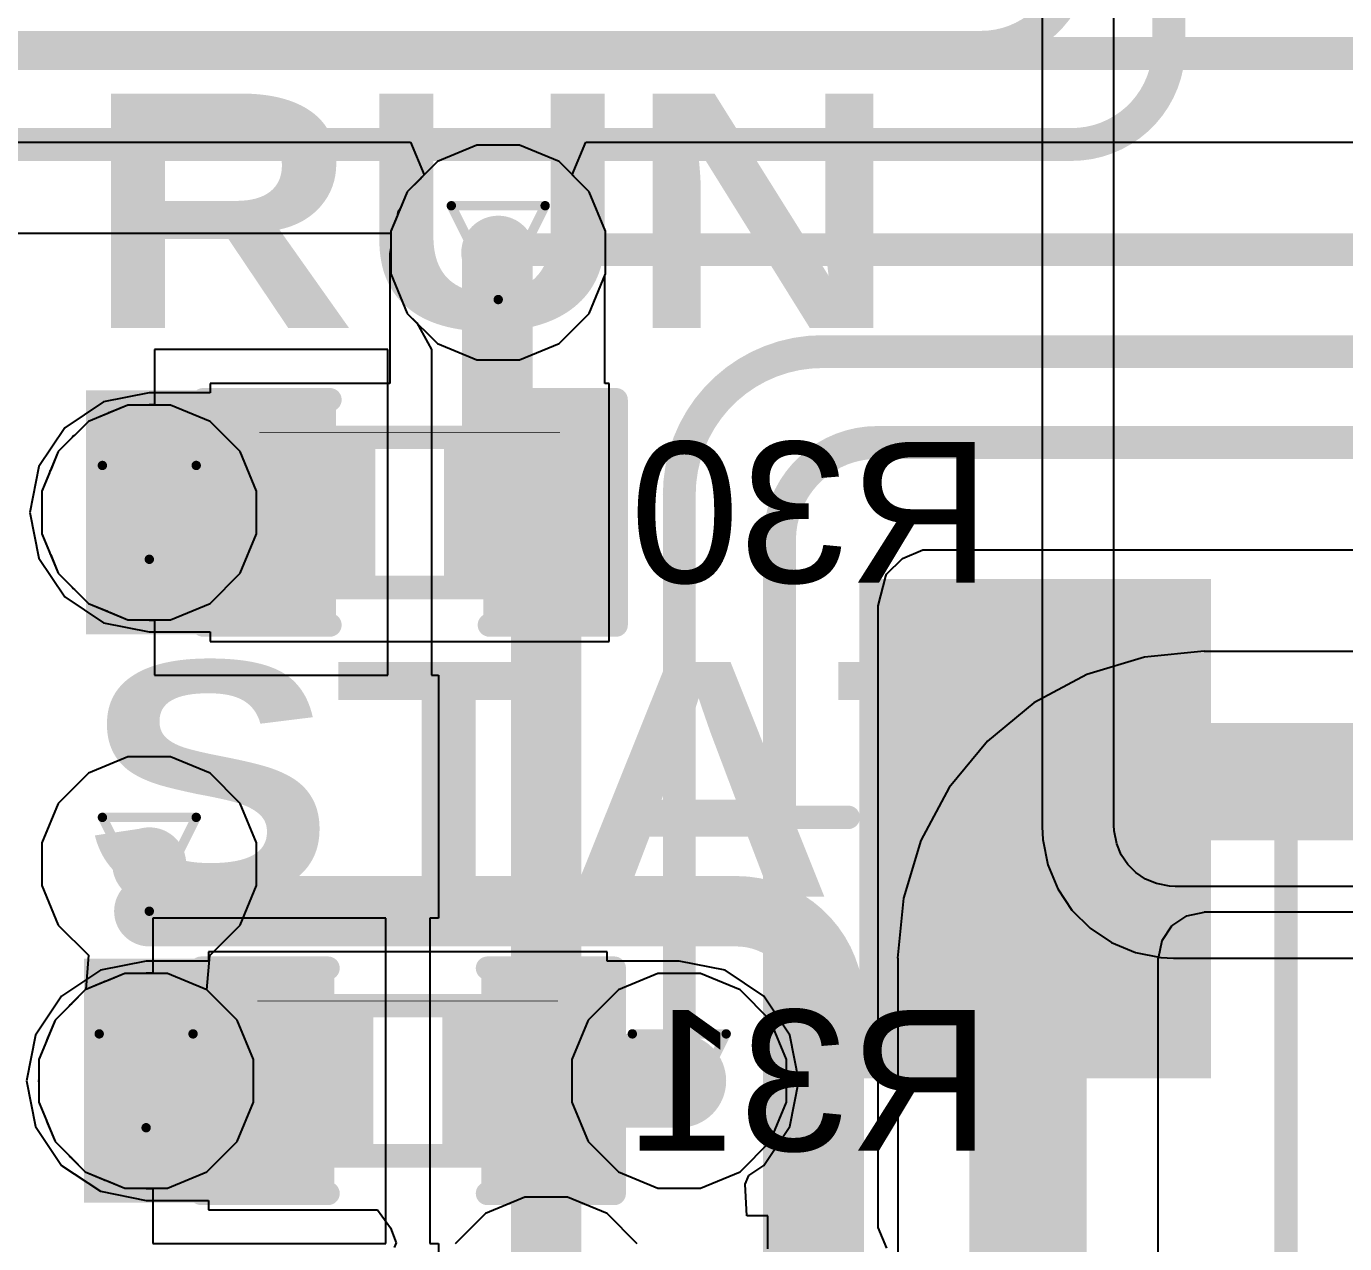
# Model space of a CAD drawing. Header units: inches. Extents: x -5 to 234, y -4 to 104.
# Drawn here: x 19.72 to 26.86, y 12.15 to 18.73 of the extents above; entities that cross this region are included whole.
import ezdxf

# ---------------------------------------------------------------- set-up
doc = ezdxf.new("R2010")
doc.units = ezdxf.units.IN
for name, color, linetype in [('Bottom Layer', 5, 'Continuous'), ('Bottom Overlay', 54, 'Continuous'), ('Bottom Paste', 16, 'Continuous'), ('Bottom Solder', 6, 'Continuous'), ('Drill Drawing', 1, 'Continuous'), ('GND', 16, 'Continuous'), ('POWER', 76, 'Continuous'), ('Top Layer', 1, 'Continuous'), ('Top Overlay', 2, 'Continuous'), ('Top Paste', 8, 'Continuous'), ('Top Solder', 216, 'Continuous'), ('Via Holes', 16, 'Continuous')]:
    doc.layers.add(name, color=color, linetype=linetype)
doc.styles.add('Arial', font='', dxfattribs={"height": 0.2})
doc.styles.add('Arial Black_Bold', font='', dxfattribs={"height": 0.2})
doc.styles.get('Arial').set_extended_font_data('Arial')
doc.styles.get('Arial Black_Bold').set_extended_font_data('Arial Black', bold=True)

# ---------------------------------------------------------------- blocks, each defined once
blk = doc.blocks.new('R___0402_B_36')
at = {"layer": 'Bottom Layer'}
for points in [[(-0.2413, 0.3175), (-0.2413, -0.3175), (-0.6985, -0.3175), (-0.6985, 0.3175)], [(0.6985, 0.3175), (0.6985, -0.3175), (0.2413, -0.3175), (0.2413, 0.3175)]]:
    blk.add_hatch(color=5, dxfattribs=at).paths.add_polyline_path(points)
at = {"layer": 'Bottom Paste'}
for points in [[(-0.2413, 0.3175), (-0.2413, -0.3175), (-0.6985, -0.3175), (-0.6985, 0.3175)], [(0.6985, 0.3175), (0.6985, -0.3175), (0.2413, -0.3175), (0.2413, 0.3175)]]:
    blk.add_hatch(color=16, dxfattribs=at).paths.add_polyline_path(points)
at = {"layer": 'Bottom Solder'}
for points in [[(-0.1863, 0.3725), (-0.1863, -0.3725), (-0.7535, -0.3725), (-0.7535, 0.3725)], [(0.7535, 0.3725), (0.7535, -0.3725), (0.1863, -0.3725), (0.1863, 0.3725)]]:
    blk.add_hatch(color=6, dxfattribs=at).paths.add_polyline_path(points)
at = {"layer": 'Bottom Overlay'}
for points in [[(-0.7874, -0.4064, 0.127, 0.127, 0), (-0.7874, 0.4064, 0.127, 0.127, 0)], [(-0.7874, 0.4064, 0.127, 0.127, 0), (0.7874, 0.4064, 0.127, 0.127, 0)], [(-0.8128, 0.4318, 0.00323, 0.00323, 0), (0.8128, 0.4318, 0.00323, 0.00323, 0)], [(0.7874, -0.4064, 0.127, 0.127, 0), (0.7874, 0.4064, 0.127, 0.127, 0)], [(-0.7874, -0.4064, 0.127, 0.127, 0), (0.7874, -0.4064, 0.127, 0.127, 0)]]:
    blk.add_lwpolyline(points, format="xyseb", dxfattribs=at)
for points in [[(-0.8191, 0.4064, 0.0635, 0.0635, 1), (-0.7556, 0.4064, 0.0635, 0.0635, 1)], [(-0.8191, 0.4064, 0.0635, 0.0635, 1), (-0.7556, 0.4064, 0.0635, 0.0635, 1)], [(-0.8136, 0.4318, 0.00161, 0.00161, 1), (-0.812, 0.4318, 0.00161, 0.00161, 1)], [(0.7556, 0.4064, 0.0635, 0.0635, 1), (0.8191, 0.4064, 0.0635, 0.0635, 1)], [(0.7556, 0.4064, 0.0635, 0.0635, 1), (0.8191, 0.4064, 0.0635, 0.0635, 1)], [(0.812, 0.4318, 0.00161, 0.00161, 1), (0.8136, 0.4318, 0.00161, 0.00161, 1)], [(-0.8191, -0.4064, 0.0635, 0.0635, 1), (-0.7556, -0.4064, 0.0635, 0.0635, 1)], [(-0.8191, -0.4064, 0.0635, 0.0635, 1), (-0.7556, -0.4064, 0.0635, 0.0635, 1)], [(0.7556, -0.4064, 0.0635, 0.0635, 1), (0.8191, -0.4064, 0.0635, 0.0635, 1)], [(0.7556, -0.4064, 0.0635, 0.0635, 1), (0.8191, -0.4064, 0.0635, 0.0635, 1)]]:
    blk.add_lwpolyline(points, format="xyseb", close=True, dxfattribs=at)
blk = doc.blocks.new('R___0402_B_37')
at = {"layer": 'Bottom Layer'}
for points in [[(-0.2413, 0.3175), (-0.2413, -0.3175), (-0.6985, -0.3175), (-0.6985, 0.3175)], [(0.6985, 0.3175), (0.6985, -0.3175), (0.2413, -0.3175), (0.2413, 0.3175)]]:
    blk.add_hatch(color=5, dxfattribs=at).paths.add_polyline_path(points)
at = {"layer": 'Bottom Paste'}
for points in [[(-0.2413, 0.3175), (-0.2413, -0.3175), (-0.6985, -0.3175), (-0.6985, 0.3175)], [(0.6985, 0.3175), (0.6985, -0.3175), (0.2413, -0.3175), (0.2413, 0.3175)]]:
    blk.add_hatch(color=16, dxfattribs=at).paths.add_polyline_path(points)
at = {"layer": 'Bottom Solder'}
for points in [[(-0.1863, 0.3725), (-0.1863, -0.3725), (-0.7535, -0.3725), (-0.7535, 0.3725)], [(0.7535, 0.3725), (0.7535, -0.3725), (0.1863, -0.3725), (0.1863, 0.3725)]]:
    blk.add_hatch(color=6, dxfattribs=at).paths.add_polyline_path(points)
at = {"layer": 'Bottom Overlay'}
for points in [[(-0.7874, -0.4064, 0.127, 0.127, 0), (-0.7874, 0.4064, 0.127, 0.127, 0)], [(-0.7874, 0.4064, 0.127, 0.127, 0), (0.7874, 0.4064, 0.127, 0.127, 0)], [(-0.8128, 0.4318, 0.00323, 0.00323, 0), (0.8128, 0.4318, 0.00323, 0.00323, 0)], [(0.7874, -0.4064, 0.127, 0.127, 0), (0.7874, 0.4064, 0.127, 0.127, 0)], [(-0.7874, -0.4064, 0.127, 0.127, 0), (0.7874, -0.4064, 0.127, 0.127, 0)]]:
    blk.add_lwpolyline(points, format="xyseb", dxfattribs=at)
for points in [[(-0.8191, 0.4064, 0.0635, 0.0635, 1), (-0.7556, 0.4064, 0.0635, 0.0635, 1)], [(-0.8191, 0.4064, 0.0635, 0.0635, 1), (-0.7556, 0.4064, 0.0635, 0.0635, 1)], [(-0.8136, 0.4318, 0.00161, 0.00161, 1), (-0.812, 0.4318, 0.00161, 0.00161, 1)], [(0.7556, 0.4064, 0.0635, 0.0635, 1), (0.8191, 0.4064, 0.0635, 0.0635, 1)], [(0.7556, 0.4064, 0.0635, 0.0635, 1), (0.8191, 0.4064, 0.0635, 0.0635, 1)], [(0.812, 0.4318, 0.00161, 0.00161, 1), (0.8136, 0.4318, 0.00161, 0.00161, 1)], [(-0.8191, -0.4064, 0.0635, 0.0635, 1), (-0.7556, -0.4064, 0.0635, 0.0635, 1)], [(-0.8191, -0.4064, 0.0635, 0.0635, 1), (-0.7556, -0.4064, 0.0635, 0.0635, 1)], [(0.7556, -0.4064, 0.0635, 0.0635, 1), (0.8191, -0.4064, 0.0635, 0.0635, 1)], [(0.7556, -0.4064, 0.0635, 0.0635, 1), (0.8191, -0.4064, 0.0635, 0.0635, 1)]]:
    blk.add_lwpolyline(points, format="xyseb", close=True, dxfattribs=at)
blk = doc.blocks.new('LED_0603_88')
at = {"layer": 'Top Layer'}
for points in [[(-1, 0.5), (-0.5, 0.5), (-0.5, -0.5), (-1, -0.5)], [(0.5, 0.5), (1, 0.5), (1, -0.5), (0.5, -0.5)]]:
    blk.add_hatch(color=1, dxfattribs=at).paths.add_polyline_path(points)
at = {"layer": 'Top Overlay'}
blk.add_hatch(color=2, dxfattribs=at).paths.add_polyline_path([(1.1176, -0.6604), (1.7526, -0.6604), (1.7526, 0.6604), (1.1176, 0.6604)])
at = {"layer": 'Top Paste'}
for points in [[(-1, 0.5), (-0.5, 0.5), (-0.5, -0.5), (-1, -0.5)], [(0.5, 0.5), (1, 0.5), (1, -0.5), (0.5, -0.5)]]:
    blk.add_hatch(color=8, dxfattribs=at).paths.add_polyline_path(points)
at = {"layer": 'Top Solder'}
for points in [[(-1.1016, 0.6016), (-0.3984, 0.6016), (-0.3984, -0.6016), (-1.1016, -0.6016)], [(0.3984, 0.6016), (1.1016, 0.6016), (1.1016, -0.6016), (0.3984, -0.6016)]]:
    blk.add_hatch(color=216, dxfattribs=at).paths.add_polyline_path(points)
at = {"layer": 'Top Overlay'}
for points in [[(-0.4318, 0.6096, 0.127, 0.127, 0), (-1.1176, 0.6096, 0.127, 0.127, 0)], [(-1.1176, 0.6096, 0.127, 0.127, 0), (-1.1176, -0.6096, 0.127, 0.127, 0)], [(1.1176, 0.6096, 0.127, 0.127, 0), (0.4318, 0.6096, 0.127, 0.127, 0)], [(1.1176, 0.6096, 0.127, 0.127, 0), (1.1176, -0.6096, 0.127, 0.127, 0)], [(-0.4318, -0.6096, 0.127, 0.127, 0), (-1.1176, -0.6096, 0.127, 0.127, 0)], [(1.1176, -0.6096, 0.127, 0.127, 0), (0.4318, -0.6096, 0.127, 0.127, 0)]]:
    blk.add_lwpolyline(points, format="xyseb", dxfattribs=at)
for points in [[(-1.1494, 0.6096, 0.0635, 0.0635, 1), (-1.0858, 0.6096, 0.0635, 0.0635, 1)], [(-1.1494, 0.6096, 0.0635, 0.0635, 1), (-1.0858, 0.6096, 0.0635, 0.0635, 1)], [(-0.4636, 0.6096, 0.0635, 0.0635, 1), (-0.4001, 0.6096, 0.0635, 0.0635, 1)], [(0.4001, 0.6096, 0.0635, 0.0635, 1), (0.4636, 0.6096, 0.0635, 0.0635, 1)], [(1.0859, 0.6096, 0.0635, 0.0635, 1), (1.1494, 0.6096, 0.0635, 0.0635, 1)], [(1.0859, 0.6096, 0.0635, 0.0635, 1), (1.1494, 0.6096, 0.0635, 0.0635, 1)], [(-1.1494, -0.6096, 0.0635, 0.0635, 1), (-1.0858, -0.6096, 0.0635, 0.0635, 1)], [(-1.1494, -0.6096, 0.0635, 0.0635, 1), (-1.0858, -0.6096, 0.0635, 0.0635, 1)], [(-0.4636, -0.6096, 0.0635, 0.0635, 1), (-0.4001, -0.6096, 0.0635, 0.0635, 1)], [(0.4001, -0.6096, 0.0635, 0.0635, 1), (0.4636, -0.6096, 0.0635, 0.0635, 1)], [(1.0859, -0.6096, 0.0635, 0.0635, 1), (1.1494, -0.6096, 0.0635, 0.0635, 1)], [(1.0859, -0.6096, 0.0635, 0.0635, 1), (1.1494, -0.6096, 0.0635, 0.0635, 1)]]:
    blk.add_lwpolyline(points, format="xyseb", close=True, dxfattribs=at)
blk = doc.blocks.new('LED_0603_89')
at = {"layer": 'Top Layer'}
for points in [[(-1, 0.5), (-0.5, 0.5), (-0.5, -0.5), (-1, -0.5)], [(0.5, 0.5), (1, 0.5), (1, -0.5), (0.5, -0.5)]]:
    blk.add_hatch(color=1, dxfattribs=at).paths.add_polyline_path(points)
at = {"layer": 'Top Overlay'}
blk.add_hatch(color=2, dxfattribs=at).paths.add_polyline_path([(1.1176, -0.6604), (1.7526, -0.6604), (1.7526, 0.6604), (1.1176, 0.6604)])
at = {"layer": 'Top Paste'}
for points in [[(-1, 0.5), (-0.5, 0.5), (-0.5, -0.5), (-1, -0.5)], [(0.5, 0.5), (1, 0.5), (1, -0.5), (0.5, -0.5)]]:
    blk.add_hatch(color=8, dxfattribs=at).paths.add_polyline_path(points)
at = {"layer": 'Top Solder'}
for points in [[(-1.1016, 0.6016), (-0.3984, 0.6016), (-0.3984, -0.6016), (-1.1016, -0.6016)], [(0.3984, 0.6016), (1.1016, 0.6016), (1.1016, -0.6016), (0.3984, -0.6016)]]:
    blk.add_hatch(color=216, dxfattribs=at).paths.add_polyline_path(points)
at = {"layer": 'Top Overlay'}
for points in [[(-0.4318, 0.6096, 0.127, 0.127, 0), (-1.1176, 0.6096, 0.127, 0.127, 0)], [(-1.1176, 0.6096, 0.127, 0.127, 0), (-1.1176, -0.6096, 0.127, 0.127, 0)], [(1.1176, 0.6096, 0.127, 0.127, 0), (0.4318, 0.6096, 0.127, 0.127, 0)], [(1.1176, 0.6096, 0.127, 0.127, 0), (1.1176, -0.6096, 0.127, 0.127, 0)], [(-0.4318, -0.6096, 0.127, 0.127, 0), (-1.1176, -0.6096, 0.127, 0.127, 0)], [(1.1176, -0.6096, 0.127, 0.127, 0), (0.4318, -0.6096, 0.127, 0.127, 0)]]:
    blk.add_lwpolyline(points, format="xyseb", dxfattribs=at)
for points in [[(-1.1494, 0.6096, 0.0635, 0.0635, 1), (-1.0858, 0.6096, 0.0635, 0.0635, 1)], [(-1.1494, 0.6096, 0.0635, 0.0635, 1), (-1.0858, 0.6096, 0.0635, 0.0635, 1)], [(-0.4636, 0.6096, 0.0635, 0.0635, 1), (-0.4001, 0.6096, 0.0635, 0.0635, 1)], [(0.4001, 0.6096, 0.0635, 0.0635, 1), (0.4636, 0.6096, 0.0635, 0.0635, 1)], [(1.0859, 0.6096, 0.0635, 0.0635, 1), (1.1494, 0.6096, 0.0635, 0.0635, 1)], [(1.0859, 0.6096, 0.0635, 0.0635, 1), (1.1494, 0.6096, 0.0635, 0.0635, 1)], [(-1.1494, -0.6096, 0.0635, 0.0635, 1), (-1.0858, -0.6096, 0.0635, 0.0635, 1)], [(-1.1494, -0.6096, 0.0635, 0.0635, 1), (-1.0858, -0.6096, 0.0635, 0.0635, 1)], [(-0.4636, -0.6096, 0.0635, 0.0635, 1), (-0.4001, -0.6096, 0.0635, 0.0635, 1)], [(0.4001, -0.6096, 0.0635, 0.0635, 1), (0.4636, -0.6096, 0.0635, 0.0635, 1)], [(1.0859, -0.6096, 0.0635, 0.0635, 1), (1.1494, -0.6096, 0.0635, 0.0635, 1)], [(1.0859, -0.6096, 0.0635, 0.0635, 1), (1.1494, -0.6096, 0.0635, 0.0635, 1)]]:
    blk.add_lwpolyline(points, format="xyseb", close=True, dxfattribs=at)
blk = doc.blocks.new('SMA_111')
at = {"layer": 'Top Layer'}
for points in [[(-3.25, 0.85), (-0.75, 0.85), (-0.75, -0.85), (-3.25, -0.85)], [(0.75, 0.85), (3.25, 0.85), (3.25, -0.85), (0.75, -0.85)]]:
    blk.add_hatch(color=1, dxfattribs=at).paths.add_polyline_path(points)
at = {"layer": 'Top Overlay'}
for points in [[(-4.445, -1.4216), (-3.278, -1.4216), (-3.278, 1.4219), (-4.445, 1.4219)], [(-3.3, 0.924), (-2.596, 0.924), (-2.596, 1.4219), (-3.3, 1.4219)], [(-3.3, -1.4219), (-2.596, -1.4219), (-2.596, -0.924), (-3.3, -0.924)]]:
    blk.add_hatch(color=2, dxfattribs=at).paths.add_polyline_path(points)
at = {"layer": 'Top Paste'}
for points in [[(-3.25, 0.85), (-0.75, 0.85), (-0.75, -0.85), (-3.25, -0.85)], [(0.75, 0.85), (3.25, 0.85), (3.25, -0.85), (0.75, -0.85)]]:
    blk.add_hatch(color=8, dxfattribs=at).paths.add_polyline_path(points)
at = {"layer": 'Top Solder'}
for points in [[(-3.3516, 0.9516), (-0.6484, 0.9516), (-0.6484, -0.9516), (-3.3516, -0.9516)], [(0.6484, 0.9516), (3.3516, 0.9516), (3.3516, -0.9516), (0.6484, -0.9516)]]:
    blk.add_hatch(color=216, dxfattribs=at).paths.add_polyline_path(points)
at = {"layer": 'Top Overlay'}
for points in [[(-2.6581, 1.3577, 0.127, 0.127, 0), (2.0612, 1.3577, 0.127, 0.127, 0)], [(2.0612, 1.3577, 0.127, 0.127, 0), (2.0612, 1.0122, 0.127, 0.127, 0)], [(2.0612, -1.0122, 0.127, 0.127, 0), (2.0612, -1.3577, 0.127, 0.127, 0)], [(-2.6581, -1.3577, 0.127, 0.127, 0), (2.0612, -1.3577, 0.127, 0.127, 0)]]:
    blk.add_lwpolyline(points, format="xyseb", dxfattribs=at)
for points in [[(-2.6899, 1.3577, 0.0635, 0.0635, 1), (-2.6264, 1.3577, 0.0635, 0.0635, 1)], [(2.0295, 1.3577, 0.0635, 0.0635, 1), (2.093, 1.3577, 0.0635, 0.0635, 1)], [(2.0295, 1.3577, 0.0635, 0.0635, 1), (2.093, 1.3577, 0.0635, 0.0635, 1)], [(2.0295, 1.0122, 0.0635, 0.0635, 1), (2.093, 1.0122, 0.0635, 0.0635, 1)], [(2.0295, -1.0122, 0.0635, 0.0635, 1), (2.093, -1.0122, 0.0635, 0.0635, 1)], [(-2.6899, -1.3577, 0.0635, 0.0635, 1), (-2.6264, -1.3577, 0.0635, 0.0635, 1)], [(2.0295, -1.3577, 0.0635, 0.0635, 1), (2.093, -1.3577, 0.0635, 0.0635, 1)], [(2.0295, -1.3577, 0.0635, 0.0635, 1), (2.093, -1.3577, 0.0635, 0.0635, 1)]]:
    blk.add_lwpolyline(points, format="xyseb", close=True, dxfattribs=at)

msp = doc.modelspace()

# ---------------------------------------------------------------- hatches: boundary and pattern name
at = {"layer": 'Bottom Layer'}
h = msp.add_hatch(color=5, dxfattribs=at)
edge = h.paths.add_edge_path()
edge.add_arc((22.2772, 17.5096), 0.2, 0, 360)
h = msp.add_hatch(color=5, dxfattribs=at)
edge = h.paths.add_edge_path()
edge.add_arc((20.3881, 16.1036), 0.2, 0, 360)
h = msp.add_hatch(color=5, dxfattribs=at)
edge = h.paths.add_edge_path()
edge.add_arc((20.3881, 14.1986), 0.2, 0, 360)
h = msp.add_hatch(color=5, dxfattribs=at)
edge = h.paths.add_edge_path()
edge.add_arc((20.3708, 13.0266), 0.2, 0, 360)
h = msp.add_hatch(color=5, dxfattribs=at)
edge = h.paths.add_edge_path()
edge.add_arc((23.2573, 13.0266), 0.2, 0, 360)
at = {"layer": 'GND'}
h = msp.add_hatch(color=16, dxfattribs=at)
edge = h.paths.add_edge_path()
edge.add_arc((22.2772, 17.5096), 0.2, 0, 360)
h = msp.add_hatch(color=16, dxfattribs=at)
edge = h.paths.add_edge_path()
edge.add_arc((20.3881, 16.1036), 0.2, 0, 360)
h = msp.add_hatch(color=16, dxfattribs=at)
edge = h.paths.add_edge_path()
edge.add_arc((20.3881, 14.1986), 0.2, 0, 360)
h = msp.add_hatch(color=16, dxfattribs=at)
edge = h.paths.add_edge_path()
edge.add_arc((20.3708, 13.0266), 0.2, 0, 360)
h = msp.add_hatch(color=16, dxfattribs=at)
edge = h.paths.add_edge_path()
edge.add_arc((23.2573, 13.0266), 0.2, 0, 360)
at = {"layer": 'POWER'}
h = msp.add_hatch(color=76, dxfattribs=at)
edge = h.paths.add_edge_path()
edge.add_arc((22.2772, 17.5096), 0.2, 0, 360)
h = msp.add_hatch(color=76, dxfattribs=at)
edge = h.paths.add_edge_path()
edge.add_arc((20.3881, 16.1036), 0.2, 0, 360)
h = msp.add_hatch(color=76, dxfattribs=at)
edge = h.paths.add_edge_path()
edge.add_arc((20.3881, 14.1986), 0.2, 0, 360)
h = msp.add_hatch(color=76, dxfattribs=at)
edge = h.paths.add_edge_path()
edge.add_arc((20.3708, 13.0266), 0.2, 0, 360)
h = msp.add_hatch(color=76, dxfattribs=at)
edge = h.paths.add_edge_path()
edge.add_arc((23.2573, 13.0266), 0.2, 0, 360)
at = {"layer": 'Top Layer'}
h = msp.add_hatch(color=1, dxfattribs=at)
edge = h.paths.add_edge_path()
edge.add_arc((22.2772, 17.5096), 0.2, 0, 360)
h = msp.add_hatch(color=1, dxfattribs=at)
edge = h.paths.add_edge_path()
edge.add_arc((20.3881, 16.1036), 0.2, 0, 360)
h = msp.add_hatch(color=1, dxfattribs=at)
edge = h.paths.add_edge_path()
edge.add_arc((20.3881, 14.1986), 0.2, 0, 360)
h = msp.add_hatch(color=1, dxfattribs=at)
edge = h.paths.add_edge_path()
edge.add_arc((20.3708, 13.0266), 0.2, 0, 360)
h = msp.add_hatch(color=1, dxfattribs=at)
edge = h.paths.add_edge_path()
edge.add_arc((23.2573, 13.0266), 0.2, 0, 360)
at = {"layer": 'Via Holes'}
h = msp.add_hatch(color=7, dxfattribs=at)
edge = h.paths.add_edge_path()
edge.add_arc((22.2772, 17.5096), 0.1, 0, 360)
h = msp.add_hatch(color=7, dxfattribs=at)
edge = h.paths.add_edge_path()
edge.add_arc((20.3881, 16.1036), 0.1, 0, 360)
h = msp.add_hatch(color=7, dxfattribs=at)
edge = h.paths.add_edge_path()
edge.add_arc((20.3881, 14.1986), 0.1, 0, 360)
h = msp.add_hatch(color=7, dxfattribs=at)
edge = h.paths.add_edge_path()
edge.add_arc((20.3708, 13.0266), 0.1, 0, 360)
h = msp.add_hatch(color=7, dxfattribs=at)
edge = h.paths.add_edge_path()
edge.add_arc((23.2573, 13.0266), 0.1, 0, 360)

# ---------------------------------------------------------------- linework, layer by layer
at = {"layer": 'Bottom Layer'}
for p, q in [((17.0413, 18.1083), (21.8028, 18.1083)), ((21.8028, 18.1083), (21.8765, 17.9305)), ((22.678, 17.9305), (22.7516, 18.1083)), ((22.7516, 18.1083), (54.7519, 18.1083)), ((21.8604, 17.9169), (21.8556, 17.9097)), ((21.8676, 17.9217), (21.8604, 17.9169)), ((21.8765, 17.9305), (21.8676, 17.9217)), ((22.7698, 17.8387), (22.678, 17.9305)), ((21.8556, 17.9097), (21.7847, 17.8387)), ((21.7847, 17.8387), (21.7463, 17.7461)), ((22.8582, 17.6252), (22.7698, 17.8387)), ((21.7298, 17.7063), (21.6962, 17.6252)), ((21.7341, 17.7279), (21.7298, 17.7063)), ((21.7463, 17.7461), (21.7341, 17.7279)), ((21.6962, 17.6252), (21.6962, 17.5374)), ((22.8582, 17.3941), (22.8582, 17.6252)), ((21.6962, 17.5374), (21.6897, 17.5049)), ((21.6897, 17.5049), (21.6897, 16.8021)), ((22.8551, 17.3866), (22.8582, 17.3941)), ((22.8551, 16.8021), (22.8551, 17.3866)), ((21.6897, 16.8021), (20.7183, 16.8021)), ((20.7183, 16.8021), (20.7183, 16.751)), ((22.8773, 16.8021), (22.8551, 16.8021)), ((22.8773, 15.4051), (22.8773, 16.8021)), ((20.1403, 16.7018), (19.9303, 16.5614)), ((20.3881, 16.751), (20.1403, 16.7018)), ((20.7183, 16.751), (20.3881, 16.751)), ((19.9303, 16.5614), (19.7899, 16.3514)), ((19.7899, 16.3514), (19.7406, 16.1036)), ((19.7406, 16.1036), (19.7899, 15.8558)), ((19.7899, 15.8558), (19.9303, 15.6458)), ((19.9303, 15.6458), (20.1403, 15.5054)), ((20.1403, 15.5054), (20.3881, 15.4562)), ((20.3881, 15.4562), (20.7183, 15.4562)), ((20.7183, 15.4562), (20.7183, 15.4051)), ((20.7183, 15.4051), (22.8773, 15.4051)), ((26.1001, 15.3517), (25.7761, 15.3198)), ((26.1001, 15.3498), (26.1001, 15.3517)), ((53.2354, 15.3498), (26.1001, 15.3498)), ((25.7761, 15.3198), (25.4646, 15.2253)), ((25.4646, 15.2253), (25.1775, 15.0719)), ((25.1775, 15.0719), (24.9259, 14.8654)), ((24.9259, 14.8654), (24.7194, 14.6137)), ((24.7194, 14.6137), (24.5659, 14.3266)), ((24.5659, 14.3266), (24.4714, 14.0151)), ((24.4714, 14.0151), (24.4395, 13.6912)), ((25.925, 13.8663), (26.0053, 13.9199)), ((26.0053, 13.9199), (26.1001, 13.9388)), ((26.1001, 13.9388), (26.1001, 13.9407)), ((26.1001, 13.9407), (37.219, 13.9407)), ((25.8713, 13.7859), (25.925, 13.8663)), ((25.8524, 13.6912), (25.8713, 13.7859)), ((22.8669, 13.7251), (20.7079, 13.7251)), ((20.7079, 13.7251), (20.7079, 13.674)), ((22.8669, 13.674), (22.8669, 13.7251)), ((20.3708, 13.674), (20.123, 13.6248)), ((20.7079, 13.674), (20.3708, 13.674)), ((23.2573, 13.674), (22.8669, 13.674)), ((23.5051, 13.6248), (23.2573, 13.674)), ((24.4395, 13.6912), (24.4415, 13.6912)), ((24.4415, 13.6912), (24.4415, 8.755)), ((25.8505, 9.7689), (25.8505, 13.6912)), ((25.8505, 13.6912), (25.8524, 13.6912)), ((20.123, 13.6248), (19.913, 13.4844)), ((23.7151, 13.4844), (23.5051, 13.6248)), ((19.913, 13.4844), (19.7726, 13.2744)), ((23.8555, 13.2744), (23.7151, 13.4844)), ((19.7726, 13.2744), (19.7234, 13.0266)), ((23.9047, 13.0266), (23.8555, 13.2744)), ((19.7234, 13.0266), (19.7726, 12.7788)), ((23.8555, 12.7788), (23.9047, 13.0266)), ((19.7726, 12.7788), (19.913, 12.5688)), ((23.7151, 12.5688), (23.8555, 12.7788)), ((19.913, 12.5688), (20.123, 12.4284)), ((23.6343, 12.5148), (23.7151, 12.5688)), ((23.6138, 12.4678), (23.6343, 12.5148)), ((20.123, 12.4284), (20.3708, 12.3792)), ((23.6238, 12.2959), (23.6138, 12.4678)), ((20.3708, 12.3792), (20.7079, 12.3792)), ((20.7079, 12.3792), (20.7079, 12.3281)), ((20.7079, 12.3281), (21.6235, 12.3281)), ((21.6235, 12.3281), (21.6939, 12.2301)), ((23.7363, 12.2959), (23.6238, 12.2959)), ((23.7363, 12.1169), (23.7363, 12.2959)), ((21.6939, 12.2301), (21.7245, 12.1503)), ((21.7245, 12.1503), (21.7139, 12.1246))]:
    msp.add_line(p, q, dxfattribs=at)
for points in [[(16.7591, 18.5874, 0.1778, 0.1778, 0), (54.8095, 18.5874, 0.1778, 0.1778, 0)], [(22.2724, 16.1084, 0.381, 0.381, 0), (22.2724, 17.5049, 0.381, 0.381, 0)], [(22.2724, 17.5049, 0.1778, 0.1778, 0), (22.2772, 17.5096, 0.1778, 0.1778, 0)], [(20.3881, 16.1036, 0.508, 0.508, 0), (21.2771, 16.1036, 0.508, 0.508, 0)], [(21.3279, 16.1036, 0.1778, 0.1778, 0), (21.3348, 16.1036, 0.1778, 0.1778, 0)], [(22.2677, 16.1036, 0.1778, 0.1778, 0), (22.2724, 16.1084, 0.1778, 0.1778, 0)], [(25.146, 13.6912, 0.635, 0.635, -0.414214), (26.1001, 14.6452, 0.635, 0.635, 0)], [(26.1001, 14.6452, 0.635, 0.635, 0), (53.2354, 14.6452, 0.635, 0.635, 0)], [(20.3881, 13.9446, 0.381, 0.381, 0), (23.5661, 13.9446, 0.381, 0.381, 0)], [(23.5661, 13.9446, 0.381, 0.381, -0.414214), (24.0665, 13.4442, 0.381, 0.381, 0)], [(25.146, 8.755, 0.635, 0.635, 0), (25.146, 13.6912, 0.635, 0.635, 0)], [(24.0665, 11.5974, 0.381, 0.381, 0), (24.0665, 13.4442, 0.381, 0.381, 0)], [(20.3708, 13.0266, 0.508, 0.508, 0), (21.2624, 13.0266, 0.508, 0.508, 0)], [(22.3199, 13.0266, 0.508, 0.508, 0), (23.2573, 13.0266, 0.508, 0.508, 0)]]:
    msp.add_lwpolyline(points, format="xyseb", dxfattribs=at)
for points in [[(22.1772, 17.5049, 0.1905, 0.1905, 1), (22.3677, 17.5049, 0.1905, 0.1905, 1)], [(22.228, 17.5049, 0.0889, 0.0889, 1), (22.3169, 17.5049, 0.0889, 0.0889, 1)], [(22.2328, 17.5096, 0.0889, 0.0889, 1), (22.3217, 17.5096, 0.0889, 0.0889, 1)], [(20.2611, 16.1036, 0.254, 0.254, 1), (20.5151, 16.1036, 0.254, 0.254, 1)], [(21.1501, 16.1036, 0.254, 0.254, 1), (21.4041, 16.1036, 0.254, 0.254, 1)], [(22.1772, 16.1084, 0.1905, 0.1905, 1), (22.3677, 16.1084, 0.1905, 0.1905, 1)], [(21.2834, 16.1036, 0.0889, 0.0889, 1), (21.3723, 16.1036, 0.0889, 0.0889, 1)], [(21.2904, 16.1036, 0.0889, 0.0889, 1), (21.3793, 16.1036, 0.0889, 0.0889, 1)], [(22.2232, 16.1036, 0.0889, 0.0889, 1), (22.3121, 16.1036, 0.0889, 0.0889, 1)], [(22.228, 16.1084, 0.0889, 0.0889, 1), (22.3169, 16.1084, 0.0889, 0.0889, 1)], [(25.9413, 14.6452, 0.3175, 0.3175, 1), (26.2588, 14.6452, 0.3175, 0.3175, 1)], [(25.9413, 14.6452, 0.3175, 0.3175, 1), (26.2588, 14.6452, 0.3175, 0.3175, 1)], [(20.2928, 13.9446, 0.1905, 0.1905, 1), (20.4833, 13.9446, 0.1905, 0.1905, 1)], [(23.4709, 13.9446, 0.1905, 0.1905, 1), (23.6614, 13.9446, 0.1905, 0.1905, 1)], [(23.4709, 13.9446, 0.1905, 0.1905, 1), (23.6614, 13.9446, 0.1905, 0.1905, 1)], [(24.9872, 13.6912, 0.3175, 0.3175, 1), (25.3047, 13.6912, 0.3175, 0.3175, 1)], [(24.9872, 13.6912, 0.3175, 0.3175, 1), (25.3047, 13.6912, 0.3175, 0.3175, 1)], [(23.9712, 13.4442, 0.1905, 0.1905, 1), (24.1617, 13.4442, 0.1905, 0.1905, 1)], [(23.9712, 13.4442, 0.1905, 0.1905, 1), (24.1617, 13.4442, 0.1905, 0.1905, 1)], [(20.2438, 13.0266, 0.254, 0.254, 1), (20.4978, 13.0266, 0.254, 0.254, 1)], [(21.1354, 13.0266, 0.254, 0.254, 1), (21.3894, 13.0266, 0.254, 0.254, 1)], [(22.1929, 13.0266, 0.254, 0.254, 1), (22.4469, 13.0266, 0.254, 0.254, 1)], [(23.1303, 13.0266, 0.254, 0.254, 1), (23.3843, 13.0266, 0.254, 0.254, 1)]]:
    msp.add_lwpolyline(points, format="xyseb", close=True, dxfattribs=at)
at = {"layer": 'Drill Drawing'}
for points in [[(22.0232, 17.7636, 0.0508, 0.0508, 0), (22.5312, 17.7636, 0.0508, 0.0508, 0)], [(22.0232, 17.7636, 0.0508, 0.0508, 0), (22.2772, 17.2556, 0.0508, 0.0508, 0)], [(22.2772, 17.2556, 0.0508, 0.0508, 0), (22.5312, 17.7636, 0.0508, 0.0508, 0)], [(20.1341, 16.3576, 0.0508, 0.0508, 0), (20.6421, 16.3576, 0.0508, 0.0508, 0)], [(20.1341, 16.3576, 0.0508, 0.0508, 0), (20.3881, 15.8496, 0.0508, 0.0508, 0)], [(20.3881, 15.8496, 0.0508, 0.0508, 0), (20.6421, 16.3576, 0.0508, 0.0508, 0)], [(20.1341, 14.4526, 0.0508, 0.0508, 0), (20.6421, 14.4526, 0.0508, 0.0508, 0)], [(20.1341, 14.4526, 0.0508, 0.0508, 0), (20.3881, 13.9446, 0.0508, 0.0508, 0)], [(20.3881, 13.9446, 0.0508, 0.0508, 0), (20.6421, 14.4526, 0.0508, 0.0508, 0)], [(20.1168, 13.2806, 0.0508, 0.0508, 0), (20.6248, 13.2806, 0.0508, 0.0508, 0)], [(20.1168, 13.2806, 0.0508, 0.0508, 0), (20.3708, 12.7726, 0.0508, 0.0508, 0)], [(20.3708, 12.7726, 0.0508, 0.0508, 0), (20.6248, 13.2806, 0.0508, 0.0508, 0)], [(23.0033, 13.2806, 0.0508, 0.0508, 0), (23.5113, 13.2806, 0.0508, 0.0508, 0)], [(23.0033, 13.2806, 0.0508, 0.0508, 0), (23.2573, 12.7726, 0.0508, 0.0508, 0)], [(23.2573, 12.7726, 0.0508, 0.0508, 0), (23.5113, 13.2806, 0.0508, 0.0508, 0)]]:
    msp.add_lwpolyline(points, format="xyseb", dxfattribs=at)
for points in [[(22.0105, 17.7636, 0.0254, 0.0254, 1), (22.0359, 17.7636, 0.0254, 0.0254, 1)], [(22.0105, 17.7636, 0.0254, 0.0254, 1), (22.0359, 17.7636, 0.0254, 0.0254, 1)], [(22.5185, 17.7636, 0.0254, 0.0254, 1), (22.5439, 17.7636, 0.0254, 0.0254, 1)], [(22.5185, 17.7636, 0.0254, 0.0254, 1), (22.5439, 17.7636, 0.0254, 0.0254, 1)], [(22.2645, 17.2556, 0.0254, 0.0254, 1), (22.2899, 17.2556, 0.0254, 0.0254, 1)], [(22.2645, 17.2556, 0.0254, 0.0254, 1), (22.2899, 17.2556, 0.0254, 0.0254, 1)], [(20.1214, 16.3576, 0.0254, 0.0254, 1), (20.1468, 16.3576, 0.0254, 0.0254, 1)], [(20.1214, 16.3576, 0.0254, 0.0254, 1), (20.1468, 16.3576, 0.0254, 0.0254, 1)], [(20.6294, 16.3576, 0.0254, 0.0254, 1), (20.6548, 16.3576, 0.0254, 0.0254, 1)], [(20.6294, 16.3576, 0.0254, 0.0254, 1), (20.6548, 16.3576, 0.0254, 0.0254, 1)], [(20.3754, 15.8496, 0.0254, 0.0254, 1), (20.4008, 15.8496, 0.0254, 0.0254, 1)], [(20.3754, 15.8496, 0.0254, 0.0254, 1), (20.4008, 15.8496, 0.0254, 0.0254, 1)], [(20.1214, 14.4526, 0.0254, 0.0254, 1), (20.1468, 14.4526, 0.0254, 0.0254, 1)], [(20.1214, 14.4526, 0.0254, 0.0254, 1), (20.1468, 14.4526, 0.0254, 0.0254, 1)], [(20.6294, 14.4526, 0.0254, 0.0254, 1), (20.6548, 14.4526, 0.0254, 0.0254, 1)], [(20.6294, 14.4526, 0.0254, 0.0254, 1), (20.6548, 14.4526, 0.0254, 0.0254, 1)], [(20.3754, 13.9446, 0.0254, 0.0254, 1), (20.4008, 13.9446, 0.0254, 0.0254, 1)], [(20.3754, 13.9446, 0.0254, 0.0254, 1), (20.4008, 13.9446, 0.0254, 0.0254, 1)], [(20.1041, 13.2806, 0.0254, 0.0254, 1), (20.1295, 13.2806, 0.0254, 0.0254, 1)], [(20.1041, 13.2806, 0.0254, 0.0254, 1), (20.1295, 13.2806, 0.0254, 0.0254, 1)], [(20.6121, 13.2806, 0.0254, 0.0254, 1), (20.6375, 13.2806, 0.0254, 0.0254, 1)], [(20.6121, 13.2806, 0.0254, 0.0254, 1), (20.6375, 13.2806, 0.0254, 0.0254, 1)], [(22.9906, 13.2806, 0.0254, 0.0254, 1), (23.016, 13.2806, 0.0254, 0.0254, 1)], [(22.9906, 13.2806, 0.0254, 0.0254, 1), (23.016, 13.2806, 0.0254, 0.0254, 1)], [(23.4986, 13.2806, 0.0254, 0.0254, 1), (23.524, 13.2806, 0.0254, 0.0254, 1)], [(23.4986, 13.2806, 0.0254, 0.0254, 1), (23.524, 13.2806, 0.0254, 0.0254, 1)], [(20.3581, 12.7726, 0.0254, 0.0254, 1), (20.3835, 12.7726, 0.0254, 0.0254, 1)], [(20.3581, 12.7726, 0.0254, 0.0254, 1), (20.3835, 12.7726, 0.0254, 0.0254, 1)], [(23.2446, 12.7726, 0.0254, 0.0254, 1), (23.27, 12.7726, 0.0254, 0.0254, 1)], [(23.2446, 12.7726, 0.0254, 0.0254, 1), (23.27, 12.7726, 0.0254, 0.0254, 1)]]:
    msp.add_lwpolyline(points, format="xyseb", close=True, dxfattribs=at)
at = {"layer": 'GND'}
for p, q in [((22.1616, 18.0906), (21.9481, 18.0022)), ((22.3928, 18.0906), (22.1616, 18.0906)), ((22.6063, 18.0022), (22.3928, 18.0906)), ((21.9481, 18.0022), (21.7847, 17.8387)), ((22.7698, 17.8387), (22.6063, 18.0022)), ((21.7847, 17.8387), (21.6962, 17.6252)), ((22.8582, 17.6252), (22.7698, 17.8387)), ((21.6962, 17.6252), (21.6962, 17.3941)), ((22.8582, 17.3941), (22.8582, 17.6252)), ((21.6962, 17.3941), (21.7847, 17.1805)), ((22.7698, 17.1805), (22.8582, 17.3941)), ((21.7847, 17.1805), (21.9481, 17.0171)), ((22.6063, 17.0171), (22.7698, 17.1805)), ((21.9481, 17.0171), (22.1616, 16.9286)), ((22.3928, 16.9286), (22.6063, 17.0171)), ((22.1616, 16.9286), (22.3928, 16.9286)), ((20.2725, 16.6846), (20.059, 16.5961)), ((20.5036, 16.6846), (20.2725, 16.6846)), ((20.7172, 16.5961), (20.5036, 16.6846)), ((20.059, 16.5961), (19.8955, 16.4327)), ((20.8806, 16.4327), (20.7172, 16.5961)), ((19.8955, 16.4327), (19.8071, 16.2192)), ((20.9691, 16.2192), (20.8806, 16.4327)), ((19.8071, 16.2192), (19.8071, 15.988)), ((20.9691, 15.988), (20.9691, 16.2192)), ((19.8071, 15.988), (19.8955, 15.7745)), ((20.8806, 15.7745), (20.9691, 15.988)), ((19.8955, 15.7745), (20.059, 15.6111)), ((20.7172, 15.6111), (20.8806, 15.7745)), ((20.059, 15.6111), (20.2725, 15.5226)), ((20.5036, 15.5226), (20.7172, 15.6111)), ((20.2725, 15.5226), (20.5036, 15.5226)), ((20.2552, 13.6076), (20.0417, 13.5191)), ((20.4864, 13.6076), (20.2552, 13.6076)), ((20.6999, 13.5191), (20.4864, 13.6076)), ((23.1417, 13.6076), (22.9282, 13.5191)), ((23.3729, 13.6076), (23.1417, 13.6076)), ((23.5864, 13.5191), (23.3729, 13.6076)), ((20.0417, 13.5191), (19.8783, 13.3557)), ((20.8633, 13.3557), (20.6999, 13.5191)), ((22.9282, 13.5191), (22.7647, 13.3557)), ((23.7498, 13.3557), (23.5864, 13.5191)), ((19.8783, 13.3557), (19.7898, 13.1422)), ((20.9518, 13.1422), (20.8633, 13.3557)), ((22.7647, 13.3557), (22.6763, 13.1422)), ((23.8383, 13.1422), (23.7498, 13.3557)), ((19.7898, 13.1422), (19.7898, 12.911)), ((20.9518, 12.911), (20.9518, 13.1422)), ((22.6763, 13.1422), (22.6763, 12.911)), ((23.8383, 12.911), (23.8383, 13.1422)), ((19.7898, 12.911), (19.8783, 12.6975)), ((20.8633, 12.6975), (20.9518, 12.911)), ((22.6763, 12.911), (22.7647, 12.6975)), ((23.7498, 12.6975), (23.8383, 12.911)), ((19.8783, 12.6975), (20.0417, 12.5341)), ((20.6999, 12.5341), (20.8633, 12.6975)), ((22.7647, 12.6975), (22.9282, 12.5341)), ((23.5864, 12.5341), (23.7498, 12.6975)), ((20.0417, 12.5341), (20.2552, 12.4456)), ((20.4864, 12.4456), (20.6999, 12.5341)), ((22.9282, 12.5341), (23.1417, 12.4456)), ((23.3729, 12.4456), (23.5864, 12.5341)), ((20.2552, 12.4456), (20.4864, 12.4456)), ((23.1417, 12.4456), (23.3729, 12.4456)), ((22.4219, 12.3967), (22.2083, 12.3083)), ((22.653, 12.3967), (22.4219, 12.3967)), ((22.8665, 12.3083), (22.653, 12.3967)), ((22.2083, 12.3083), (22.0449, 12.1448)), ((23.03, 12.1448), (22.8665, 12.3083))]:
    msp.add_line(p, q, dxfattribs=at)
at = {"layer": 'POWER'}
for p, q in [((25.2222, 19.4606), (25.2222, 14.4018)), ((25.6107, 14.4113), (25.6107, 19.4606)), ((22.1616, 18.0906), (21.9481, 18.0022)), ((22.3928, 18.0906), (22.1616, 18.0906)), ((22.6063, 18.0022), (22.3928, 18.0906)), ((21.9481, 18.0022), (21.7847, 17.8387)), ((22.7698, 17.8387), (22.6063, 18.0022)), ((21.7847, 17.8387), (21.6962, 17.6252)), ((22.8582, 17.6252), (22.7698, 17.8387)), ((21.6962, 17.6252), (21.6962, 17.3941)), ((22.8582, 17.3941), (22.8582, 17.6252)), ((21.6962, 17.3941), (21.7847, 17.1805)), ((22.7698, 17.1805), (22.8582, 17.3941)), ((21.7847, 17.1805), (21.9481, 17.0171)), ((22.6063, 17.0171), (22.7698, 17.1805)), ((21.9481, 17.0171), (22.1616, 16.9286)), ((22.3928, 16.9286), (22.6063, 17.0171)), ((22.1616, 16.9286), (22.3928, 16.9286)), ((20.2725, 16.6846), (20.059, 16.5961)), ((20.5036, 16.6846), (20.2725, 16.6846)), ((20.7172, 16.5961), (20.5036, 16.6846)), ((20.059, 16.5961), (19.8955, 16.4327)), ((20.8806, 16.4327), (20.7172, 16.5961)), ((19.8955, 16.4327), (19.8071, 16.2192)), ((20.9691, 16.2192), (20.8806, 16.4327)), ((19.8071, 16.2192), (19.8071, 15.988)), ((20.9691, 15.988), (20.9691, 16.2192)), ((19.8071, 15.988), (19.8955, 15.7745)), ((20.8806, 15.7745), (20.9691, 15.988)), ((19.8955, 15.7745), (20.059, 15.6111)), ((20.7172, 15.6111), (20.8806, 15.7745)), ((20.059, 15.6111), (20.2725, 15.5226)), ((20.5036, 15.5226), (20.7172, 15.6111)), ((20.2725, 15.5226), (20.5036, 15.5226)), ((20.2725, 14.7796), (20.059, 14.6911)), ((20.5036, 14.7796), (20.2725, 14.7796)), ((20.7172, 14.6911), (20.5036, 14.7796)), ((20.059, 14.6911), (19.8955, 14.5277)), ((20.8806, 14.5277), (20.7172, 14.6911)), ((19.8955, 14.5277), (19.8071, 14.3142)), ((20.9691, 14.3142), (20.8806, 14.5277)), ((25.2222, 14.4018), (25.2256, 14.3321)), ((25.6122, 14.3798), (25.6107, 14.4113)), ((25.6264, 14.3087), (25.6122, 14.3798)), ((19.8071, 14.3142), (19.8071, 14.083)), ((20.9691, 14.083), (20.9691, 14.3142)), ((25.2256, 14.3321), (25.2528, 14.1953)), ((25.6504, 14.2505), (25.6264, 14.3087)), ((25.6854, 14.1982), (25.6504, 14.2505)), ((25.2528, 14.1953), (25.3062, 14.0665)), ((25.7298, 14.1538), (25.6854, 14.1982)), ((25.7821, 14.1188), (25.7298, 14.1538)), ((19.8071, 14.083), (19.8955, 13.8695)), ((20.8806, 13.8695), (20.9691, 14.083)), ((25.3062, 14.0665), (25.3836, 13.9506)), ((25.8403, 14.0948), (25.7821, 14.1188)), ((25.9114, 14.0806), (25.8403, 14.0948)), ((25.9429, 14.0791), (25.9114, 14.0806)), ((35.3822, 14.0791), (25.9429, 14.0791)), ((25.3836, 13.9506), (25.4822, 13.852)), ((19.8955, 13.8695), (20.059, 13.7061)), ((20.7172, 13.7061), (20.8806, 13.8695)), ((25.4822, 13.852), (25.5981, 13.7746)), ((20.059, 13.7061), (20.0436, 13.52)), ((20.6999, 13.5191), (20.7152, 13.7052)), ((20.7152, 13.7052), (20.7172, 13.7061)), ((25.5981, 13.7746), (25.7269, 13.7212)), ((25.7269, 13.7212), (25.8637, 13.694)), ((25.8637, 13.694), (25.9334, 13.6906)), ((25.9334, 13.6906), (35.3822, 13.6906)), ((23.1417, 13.6076), (22.9282, 13.5191)), ((23.3729, 13.6076), (23.1417, 13.6076)), ((23.5864, 13.5191), (23.3729, 13.6076)), ((20.0417, 13.5191), (19.8783, 13.3557)), ((20.0436, 13.52), (20.0417, 13.5191)), ((20.8633, 13.3557), (20.6999, 13.5191)), ((22.9282, 13.5191), (22.7647, 13.3557)), ((23.7498, 13.3557), (23.5864, 13.5191)), ((19.8783, 13.3557), (19.7898, 13.1422)), ((20.9518, 13.1422), (20.8633, 13.3557)), ((22.7647, 13.3557), (22.6763, 13.1422)), ((23.8383, 13.1422), (23.7498, 13.3557)), ((19.7898, 13.1422), (19.7898, 12.911)), ((20.9518, 12.911), (20.9518, 13.1422)), ((22.6763, 13.1422), (22.6763, 12.911)), ((23.8383, 12.911), (23.8383, 13.1422)), ((19.7898, 12.911), (19.8783, 12.6975)), ((20.8633, 12.6975), (20.9518, 12.911)), ((22.6763, 12.911), (22.7647, 12.6975)), ((23.7498, 12.6975), (23.8383, 12.911)), ((19.8783, 12.6975), (20.0417, 12.5341)), ((20.6999, 12.5341), (20.8633, 12.6975)), ((22.7647, 12.6975), (22.9282, 12.5341)), ((23.5864, 12.5341), (23.7498, 12.6975)), ((20.0417, 12.5341), (20.2552, 12.4456)), ((20.4864, 12.4456), (20.6999, 12.5341)), ((22.9282, 12.5341), (23.1417, 12.4456)), ((23.3729, 12.4456), (23.5864, 12.5341)), ((20.2552, 12.4456), (20.4864, 12.4456)), ((23.1417, 12.4456), (23.3729, 12.4456))]:
    msp.add_line(p, q, dxfattribs=at)
at = {"layer": 'Top Layer'}
for p, q in [((15.7191, 17.6159), (21.6962, 17.6159)), ((21.6962, 17.6159), (21.6962, 17.3941)), ((21.6962, 17.3941), (21.7847, 17.1805)), ((21.7847, 17.1805), (21.8362, 17.129)), ((21.8362, 17.129), (21.9168, 16.9846)), ((21.6788, 16.9846), (20.4168, 16.9846)), ((20.4168, 16.9846), (20.4168, 16.6863)), ((21.6788, 15.2226), (21.6788, 16.9846)), ((21.9168, 16.9846), (21.9168, 15.2226)), ((20.1579, 16.6371), (20.059, 16.5961)), ((20.1651, 16.6419), (20.1579, 16.6371)), ((20.1736, 16.6436), (20.1651, 16.6419)), ((20.2725, 16.6846), (20.1736, 16.6436)), ((20.3795, 16.6846), (20.2725, 16.6846)), ((20.3881, 16.6863), (20.3795, 16.6846)), ((20.4168, 16.6863), (20.3881, 16.6863)), ((20.059, 16.5961), (19.9833, 16.5205)), ((19.9712, 16.5084), (19.8955, 16.4327)), ((19.976, 16.5156), (19.9712, 16.5084)), ((19.9833, 16.5205), (19.976, 16.5156)), ((19.8955, 16.4327), (19.8546, 16.3338)), ((19.848, 16.3181), (19.8071, 16.2192)), ((19.8497, 16.3266), (19.848, 16.3181)), ((19.8546, 16.3338), (19.8497, 16.3266)), ((19.8071, 16.2192), (19.8071, 16.1121)), ((19.8071, 16.1121), (19.8054, 16.1036)), ((19.8054, 16.1036), (19.8071, 16.0951)), ((19.8071, 16.0951), (19.8071, 15.988)), ((19.8071, 15.988), (19.848, 15.8891)), ((19.848, 15.8891), (19.8497, 15.8806)), ((19.8497, 15.8806), (19.8546, 15.8734)), ((19.8546, 15.8734), (19.8955, 15.7745)), ((24.3802, 15.7691), (24.4654, 15.8543)), ((24.4654, 15.8543), (24.5768, 15.9004)), ((24.5768, 15.9004), (24.637, 15.9004)), ((24.637, 15.9004), (33.401, 15.9004)), ((19.8955, 15.7745), (19.9712, 15.6988)), ((24.3341, 15.5975), (24.3756, 15.7581)), ((24.3756, 15.7581), (24.3802, 15.7691)), ((19.9712, 15.6988), (19.976, 15.6916)), ((19.976, 15.6916), (19.9833, 15.6867)), ((19.9833, 15.6867), (20.059, 15.6111)), ((20.059, 15.6111), (20.1579, 15.5701)), ((20.1579, 15.5701), (20.1651, 15.5653)), ((20.1651, 15.5653), (20.1736, 15.5636)), ((20.1736, 15.5636), (20.2725, 15.5226)), ((24.3341, 12.5914), (24.3341, 15.5975)), ((20.2725, 15.5226), (20.3795, 15.5226)), ((20.3795, 15.5226), (20.3881, 15.5209)), ((20.3881, 15.5209), (20.4168, 15.5209)), ((20.4168, 15.5209), (20.4168, 15.2226)), ((20.4168, 15.2226), (21.6788, 15.2226)), ((21.9168, 15.2226), (21.9547, 15.2226)), ((21.9547, 15.2226), (21.9547, 13.9076)), ((21.6684, 13.9076), (20.4064, 13.9076)), ((20.4064, 13.9076), (20.4064, 13.6093)), ((21.6684, 12.1456), (21.6684, 13.9076)), ((21.9547, 13.9076), (21.9064, 13.9076)), ((21.9064, 13.9076), (21.9064, 12.1456)), ((20.1478, 13.5649), (20.1406, 13.5601)), ((20.1563, 13.5666), (20.1478, 13.5649)), ((20.2552, 13.6076), (20.1563, 13.5666)), ((20.3623, 13.6076), (20.2552, 13.6076)), ((20.3708, 13.6093), (20.3623, 13.6076)), ((20.4064, 13.6093), (20.3708, 13.6093)), ((20.0417, 13.5191), (19.966, 13.4435)), ((20.1406, 13.5601), (20.0417, 13.5191)), ((19.9539, 13.4314), (19.8783, 13.3557)), ((19.9588, 13.4386), (19.9539, 13.4314)), ((19.966, 13.4435), (19.9588, 13.4386)), ((19.8783, 13.3557), (19.8373, 13.2568)), ((19.8308, 13.2411), (19.7898, 13.1422)), ((19.8325, 13.2496), (19.8308, 13.2411)), ((19.8373, 13.2568), (19.8325, 13.2496)), ((19.7898, 13.1422), (19.7898, 13.0351)), ((19.7898, 13.0351), (19.7881, 13.0266)), ((19.7881, 13.0266), (19.7898, 13.0181)), ((19.7898, 13.0181), (19.7898, 12.911)), ((19.7898, 12.911), (19.8308, 12.8121)), ((19.8308, 12.8121), (19.8325, 12.8036)), ((19.8325, 12.8036), (19.8373, 12.7964)), ((19.8373, 12.7964), (19.8783, 12.6975)), ((19.8783, 12.6975), (19.9539, 12.6218)), ((19.9539, 12.6218), (19.9588, 12.6146)), ((19.9588, 12.6146), (19.966, 12.6097)), ((19.966, 12.6097), (20.0417, 12.5341)), ((24.3341, 12.2927), (24.3341, 12.5914)), ((20.0417, 12.5341), (20.1406, 12.4931)), ((20.1406, 12.4931), (20.1478, 12.4883)), ((20.1478, 12.4883), (20.1563, 12.4866)), ((20.1563, 12.4866), (20.2552, 12.4456)), ((20.2552, 12.4456), (20.3623, 12.4456)), ((20.3623, 12.4456), (20.3708, 12.4439)), ((20.3708, 12.4439), (20.4064, 12.4439)), ((20.4064, 12.4439), (20.4064, 12.1456)), ((24.3341, 12.232), (24.3341, 12.2927)), ((24.3806, 12.1198), (24.3341, 12.232)), ((20.4064, 12.1456), (21.6684, 12.1456)), ((21.9064, 12.1456), (21.9547, 12.1456)), ((21.9547, 12.1456), (21.9547, 11.2949))]:
    msp.add_line(p, q, dxfattribs=at)
for points in [[(25.908, 18.6212, 0.1778, 0.1778, 0), (25.908, 23.0934, 0.1778, 0.1778, 0)], [(25.4, 19.1292, 0.1778, 0.1778, -0.414214), (24.892, 18.6212, 0.1778, 0.1778, 0)], [(15.2582, 18.6212, 0.1778, 0.1778, 0), (24.892, 18.6212, 0.1778, 0.1778, 0)], [(25.908, 18.6212, 0.1778, 0.1778, -0.414214), (25.3818, 18.095, 0.1778, 0.1778, 0)], [(15.5552, 18.095, 0.1778, 0.1778, 0), (25.3818, 18.095, 0.1778, 0.1778, 0)], [(22.2772, 17.5096, 0.1778, 0.1778, 0), (22.2936, 17.526, 0.1778, 0.1778, 0)], [(22.2936, 17.526, 0.1778, 0.1778, 0), (27.1948, 17.526, 0.1778, 0.1778, 0)], [(23.2573, 16.1984, 0.1778, 0.1778, -0.414214), (24.0328, 16.9739, 0.1778, 0.1778, 0)], [(24.0328, 16.9739, 0.1778, 0.1778, 0), (27.7442, 16.9739, 0.1778, 0.1778, 0)], [(23.8002, 15.9539, 0.1778, 0.1778, -0.414214), (24.3283, 16.482, 0.1778, 0.1778, 0)], [(24.3283, 16.482, 0.1778, 0.1778, 0), (28.4262, 16.482, 0.1778, 0.1778, 0)], [(20.3881, 16.1036, 0.381, 0.381, 0), (21.0478, 16.1036, 0.381, 0.381, 0)], [(22.5374, 13.0266, 0.381, 0.381, 0), (22.5374, 16.1036, 0.381, 0.381, 0)], [(23.2573, 13.0266, 0.1778, 0.1778, 0), (23.2573, 16.1984, 0.1778, 0.1778, 0)], [(23.8002, 11.2776, 0.1778, 0.1778, 0), (23.8002, 15.9539, 0.1778, 0.1778, 0)], [(20.3708, 13.0266, 0.381, 0.381, 0), (21.0374, 13.0266, 0.381, 0.381, 0)], [(22.5374, 11.8157, 0.381, 0.381, 0), (22.5374, 13.0266, 0.381, 0.381, 0)]]:
    msp.add_lwpolyline(points, format="xyseb", dxfattribs=at)
for points in [[(24.8475, 18.6212, 0.0889, 0.0889, 1), (24.9365, 18.6212, 0.0889, 0.0889, 1)], [(24.8475, 18.6212, 0.0889, 0.0889, 1), (24.9365, 18.6212, 0.0889, 0.0889, 1)], [(25.8636, 18.6212, 0.0889, 0.0889, 1), (25.9524, 18.6212, 0.0889, 0.0889, 1)], [(25.8636, 18.6212, 0.0889, 0.0889, 1), (25.9524, 18.6212, 0.0889, 0.0889, 1)], [(25.3373, 18.095, 0.0889, 0.0889, 1), (25.4262, 18.095, 0.0889, 0.0889, 1)], [(25.3373, 18.095, 0.0889, 0.0889, 1), (25.4262, 18.095, 0.0889, 0.0889, 1)], [(22.2328, 17.5096, 0.0889, 0.0889, 1), (22.3217, 17.5096, 0.0889, 0.0889, 1)], [(22.2491, 17.526, 0.0889, 0.0889, 1), (22.338, 17.526, 0.0889, 0.0889, 1)], [(22.2491, 17.526, 0.0889, 0.0889, 1), (22.338, 17.526, 0.0889, 0.0889, 1)], [(23.9883, 16.9739, 0.0889, 0.0889, 1), (24.0772, 16.9739, 0.0889, 0.0889, 1)], [(23.9883, 16.9739, 0.0889, 0.0889, 1), (24.0772, 16.9739, 0.0889, 0.0889, 1)], [(24.2838, 16.482, 0.0889, 0.0889, 1), (24.3727, 16.482, 0.0889, 0.0889, 1)], [(24.2838, 16.482, 0.0889, 0.0889, 1), (24.3727, 16.482, 0.0889, 0.0889, 1)], [(20.2928, 16.1036, 0.1905, 0.1905, 1), (20.4833, 16.1036, 0.1905, 0.1905, 1)], [(20.9525, 16.1036, 0.1905, 0.1905, 1), (21.143, 16.1036, 0.1905, 0.1905, 1)], [(22.4422, 16.1036, 0.1905, 0.1905, 1), (22.6327, 16.1036, 0.1905, 0.1905, 1)], [(23.2128, 16.1984, 0.0889, 0.0889, 1), (23.3017, 16.1984, 0.0889, 0.0889, 1)], [(23.2128, 16.1984, 0.0889, 0.0889, 1), (23.3017, 16.1984, 0.0889, 0.0889, 1)], [(23.7557, 15.9539, 0.0889, 0.0889, 1), (23.8446, 15.9539, 0.0889, 0.0889, 1)], [(23.7557, 15.9539, 0.0889, 0.0889, 1), (23.8446, 15.9539, 0.0889, 0.0889, 1)], [(20.2755, 13.0266, 0.1905, 0.1905, 1), (20.466, 13.0266, 0.1905, 0.1905, 1)], [(20.9422, 13.0266, 0.1905, 0.1905, 1), (21.1327, 13.0266, 0.1905, 0.1905, 1)], [(22.4422, 13.0266, 0.1905, 0.1905, 1), (22.6327, 13.0266, 0.1905, 0.1905, 1)], [(22.4422, 13.0266, 0.1905, 0.1905, 1), (22.6327, 13.0266, 0.1905, 0.1905, 1)], [(23.2128, 13.0266, 0.0889, 0.0889, 1), (23.3017, 13.0266, 0.0889, 0.0889, 1)]]:
    msp.add_lwpolyline(points, format="xyseb", close=True, dxfattribs=at)

# ---------------------------------------------------------------- block references
for name, p, rotation in [('LED_0603_88', (21.7978, 16.1036), 180), ('SMA_111', (25.1841, 12.3914), 90), ('LED_0603_89', (21.7874, 13.0266), 180)]:
    msp.add_blockref(name, p, dxfattribs=dict(rotation=rotation))
for name, p in [('R___0402_B_37', (21.7978, 16.1036)), ('R___0402_B_36', (21.7874, 13.0266))]:
    msp.add_blockref(name, p)

# ---------------------------------------------------------------- texts
at = {"layer": 'Bottom Overlay', "style": 'Arial', "text_generation_flag": 2}
for s, p in [('R30', (24.9435, 15.7227)), ('R31', (24.9435, 12.6477))]:
    msp.add_text(s, height=0.762, dxfattribs=at).set_placement(p)
at = {"layer": 'Top Overlay', "style": 'Arial Black_Bold'}
for s, p in [('RUN', (20.0452, 17.101)), ('STAT', (20.0348, 14.024))]:
    msp.add_text(s, height=1.27, dxfattribs=at).set_placement(p)

doc.saveas('drawing.dxf')
